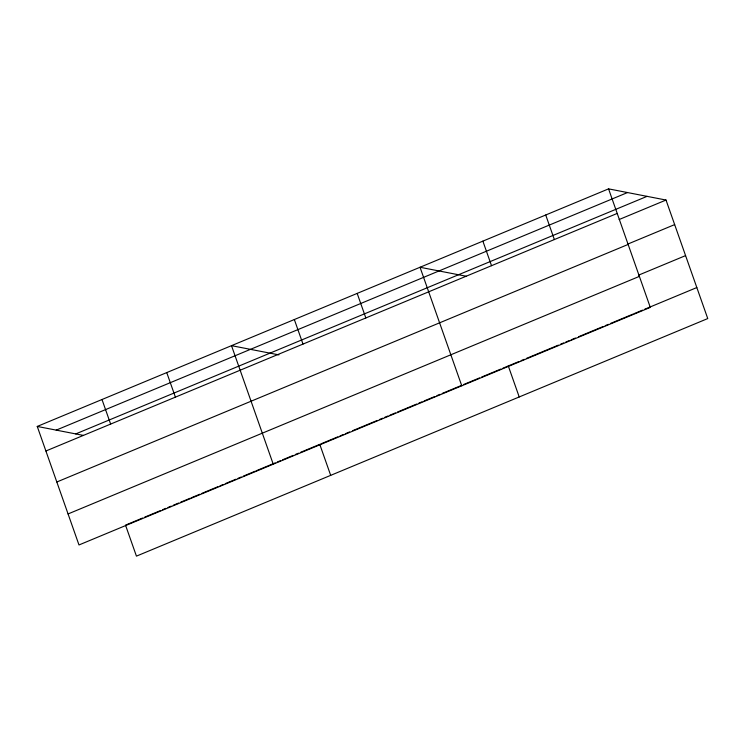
<?xml version="1.0" encoding="UTF-8"?>
<svg xmlns="http://www.w3.org/2000/svg" width="745" height="745" viewBox="0 0 745 745"><rect width="100%" height="100%" fill="white"/><g stroke="black" fill="none" stroke-linecap="round" stroke-linejoin="round"><path stroke-width="1.12" d="M608.563 188.867L650.301 307.396L78.989 544.958L37.25 426.438L608.563 188.867L666.011 200.042L707.75 318.562L136.437 556.133L125.514 525.123L142.5 518.054M56.21 430.126L627.523 192.555M75.739 433.916L647.051 196.354M45.901 450.995L617.214 213.424M619.142 219.533L666.011 200.042M627.793 244.081L674.663 224.599M56.816 481.996L628.128 244.435M638.707 275.091L685.577 255.61M68.065 513.948L639.378 276.386M144.623 517.179L160.548 510.558M162.671 509.673L165.856 508.351M167.979 507.466L171.164 506.144M173.287 505.259L178.586 503.052M180.709 502.167L190.264 498.2M191.325 497.753L199.818 494.224M201.942 493.339L217.866 486.718M219.989 485.833L223.174 484.511M225.297 483.626L235.904 479.221M238.028 478.337L241.212 477.014M243.336 476.13L255.013 471.268M256.075 470.831L275.184 462.887M277.308 462.002L280.493 460.68M282.616 459.795L293.223 455.381M295.346 454.497L298.531 453.174M300.654 452.29L319.763 444.346L330.687 475.357M320.825 443.908L337.867 436.821M339.999 435.937L343.194 434.605M345.326 433.72L349.591 431.951M352.785 430.619L377.277 420.431M379.41 419.547L382.604 418.215M384.737 417.33L387.931 415.999M390.063 415.114L395.39 412.898M397.523 412.013L416.697 404.041M418.82 403.157L422.015 401.825M424.147 400.94L434.801 396.517M436.933 395.623L440.127 394.301M442.26 393.416L461.425 385.444M463.558 384.55L479.538 377.911M481.67 377.026L500.845 369.054M502.968 368.17L518.948 361.521M521.081 360.636L524.275 359.304M526.408 358.42L558.359 345.131M560.491 344.246L563.686 342.923M565.818 342.029L569.012 340.707M571.145 339.822L575.401 338.044M578.595 336.721L603.096 326.534M605.229 325.649L608.423 324.317M610.555 323.432L632.924 314.129M633.986 313.692L642.507 310.144M644.639 309.259L696.826 287.551M466.323 276.265L420.031 267.269L461.77 385.789M278.909 354.881L231.499 345.661L273.238 464.191M37.25 426.438L83.542 435.434M545.722 215.007L554.364 239.555M482.872 241.138L491.523 265.686M508.295 365.953L519.218 396.964M357.181 293.4L365.832 317.957M294.34 319.531L302.992 344.088M166.75 372.584L175.392 397.141M102 399.516L110.642 424.063"/></g></svg>
